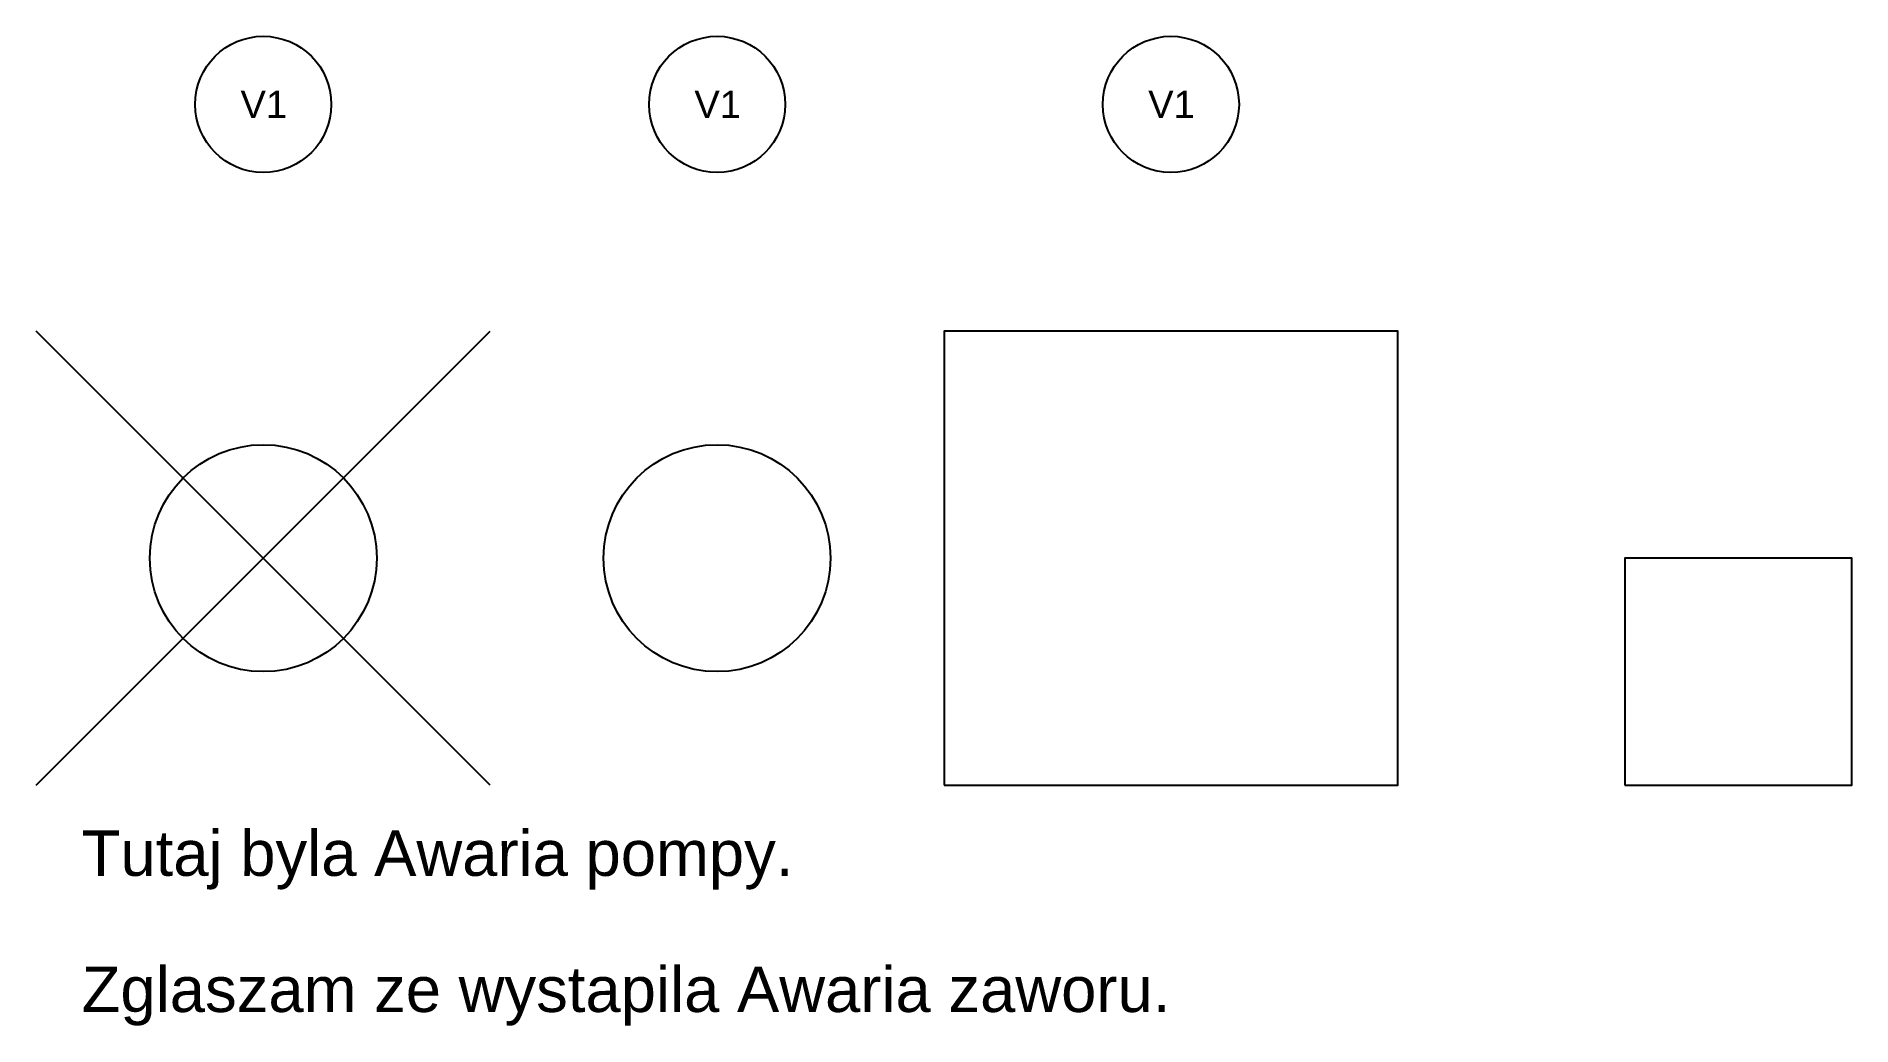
# Model space of a CAD drawing. Header units: millimetres. Extents: x 0 to 400, y -53 to 165.
import ezdxf

# ---------------------------------------------------------------- set-up
doc = ezdxf.new("R2010")
doc.units = ezdxf.units.MM
for name, color, linetype in [('Opisy', 7, 'Continuous'), ('Osie', 8, 'Continuous'), ('TEMP_1', 1, 'Continuous'), ('TEMP_2', 2, 'Continuous'), ('Urzadzenia', 3, 'Continuous')]:
    doc.layers.add(name, color=color, linetype=linetype)
doc.styles.get("Standard").update_dxf_attribs({"font": 'arial.ttf'})

# ---------------------------------------------------------------- blocks, each defined once
blk = doc.blocks.new('Silnik')
at = {"color": 0}
blk.add_circle((0, 0), 15, dxfattribs=at)
blk.add_text('V1', height=6, dxfattribs=at).set_placement((-5, -3))

msp = doc.modelspace()

# ---------------------------------------------------------------- linework, layer by layer
for centre in [(50, 50), (150, 50)]:
    msp.add_circle(centre, 25)
at = {"layer": 'Osie'}
for p, q in [((0, 0), (100, 100)), ((100, 0), (0, 100))]:
    msp.add_line(p, q, dxfattribs=at)
at = {"layer": 'TEMP_1'}
msp.add_lwpolyline([(200, 0), (300, 0), (300, 100), (200, 100)], close=True, dxfattribs=at)
at = {"layer": 'TEMP_2'}
msp.add_lwpolyline([(350, 0), (400, 0), (400, 50), (350, 50)], close=True, dxfattribs=at)

# ---------------------------------------------------------------- block references
at = {"layer": 'Urzadzenia'}
for p in [(50, 150), (150, 150), (250, 150)]:
    msp.add_blockref('Silnik', p, dxfattribs=at)

# ---------------------------------------------------------------- texts
at = {"layer": 'Opisy'}
msp.add_text('Tutaj byla Awaria pompy.', height=10, dxfattribs=at).set_placement((10, -20))
at = {"layer": 'Opisy', "insert": (10, -40), "char_height": 10, "attachment_point": 1}
msp.add_mtext('Zglaszam ze wystapila Awaria zaworu.', dxfattribs=at)

doc.saveas('drawing.dxf')
